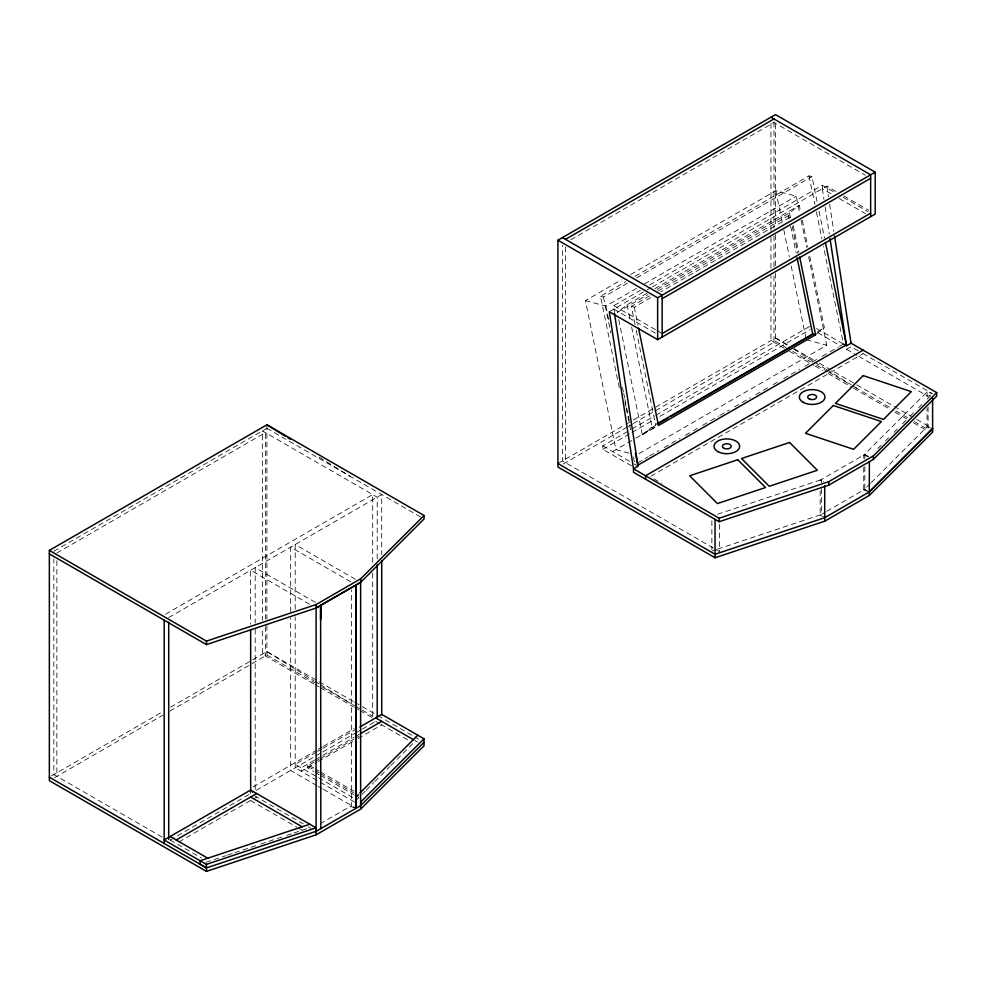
<?xml version="1.0" encoding="UTF-8"?>
<svg xmlns="http://www.w3.org/2000/svg" width="986" height="986" viewBox="0 0 986 986"><rect width="100%" height="100%" fill="white"/><g stroke="black" fill="none" stroke-linecap="round" stroke-linejoin="round"><path stroke-width="0.74" stroke-dasharray="4.93 3.7" d="M355.317 797.612L358.867 794.075L354.898 791.783M355.317 801.1L360.864 795.529M361.936 794.445L365.153 791.228M366.225 790.156L373.743 782.65M374.816 781.578L389.84 766.553M390.912 765.481L413.442 742.951M863.736 458.231L863.736 455.187L927.037 391.898L932.596 393.747M877.873 448.457L881.09 445.241M885.391 440.952L888.608 437.735M893.969 432.361L897.186 429.144M902.547 423.783L905.764 420.566M910.066 416.277L914.355 411.975M918.644 407.686L921.861 404.47M927.222 399.108L930.451 395.891M867.902 491.472L863.736 490.079L870.182 483.645M871.254 482.573L927.037 426.79L927.037 408.574M646.952 293.273L627.071 304.748L617.261 312.328L647.74 294.74M657.009 289.379L789.503 212.89L799.313 205.298L800.533 211.275M642.293 434.629L652.103 427.037M618.789 319.784L642.317 434.74L656.097 424.855M816.728 333.613L824.358 327.709L809.395 254.561M570.783 239.771L773.973 122.461L865.363 175.225M53.848 551.248L266.923 428.281M56.868 552.986L265.37 432.607L265.37 618.998M629.056 453.19L615.93 449.678L585.425 300.619L621.365 279.876M630.683 274.49L775.797 190.717L796.22 196.189L799.609 212.754M619.282 387.831L600.548 296.244L625.777 281.676M635.07 276.302L809.038 175.865L811.959 176.642L817.184 202.167M600.548 296.244L603.457 297.02L627.367 283.216M636.66 277.855L811.959 176.642M585.425 300.619L605.86 306.104L636.475 288.417M644.462 283.808L796.22 196.189M614.512 313.659L613.822 305.635L640.382 290.303M649.675 284.942L822.312 185.269L834.082 192.048M609.286 311.749L645.694 290.722M647.013 289.958L651.007 287.666M652.325 286.889L826.847 186.132L837.299 192.171M654.901 288.676L799.313 205.298M635.021 324.382L631.348 306.412L649.984 295.652M657.97 291.043L788.48 215.7L791.388 216.476L660.891 291.819M631.348 306.412L634.257 307.201L651.573 297.205M165.512 614.179L372.683 494.565L372.683 563.869M168.717 617.556L381.73 494.553L381.73 554.625M557.916 463.531L624.865 424.88M625.9 424.325L775.526 337.939L787.272 345.211M563.265 463.975L626.936 427.209M628.267 426.445L632.248 424.153M633.197 423.549L775.526 341.427L786.138 347.553M631.508 465.885L602.803 449.32L602.803 445.82L630.683 429.723M632.014 428.959L654.581 415.932M655.912 415.168L809.925 326.243M602.803 449.32L630.683 433.211M632.014 432.447L654.581 419.42M659.893 416.351L809.925 329.731M817.739 331.53L824.358 327.709M612.7 451.539L634.565 438.918M635.896 438.154L657.194 425.853M51.568 775.859L162.739 711.682M170.59 707.196L266.91 651.586L313.918 680.685M642.317 434.74L656.886 426.322M54.661 777.621L163.109 715.01M169.74 711.177L266.91 655.074L314.67 682.645M639.014 453.609L826.724 345.248L808.237 254.906M637.609 462.865L648.233 456.74M649.564 455.963L658.858 450.602M664.17 447.533L680.106 438.339M685.418 435.27L692.061 431.437M693.392 430.66L697.373 428.368M702.685 425.299L709.328 421.466M710.647 420.702L718.621 416.092M719.953 415.328L729.246 409.966M734.558 406.898L750.494 397.691M755.806 394.634L767.761 387.732M773.073 384.663L778.385 381.594M783.697 378.525L799.634 369.331M804.946 366.262L816.889 359.36M822.201 356.291L828.844 352.458M830.175 351.694L838.137 347.097M839.468 346.32L843.449 344.028L823.483 246.426M650.896 476.189L863.157 353.641M930.34 395.053L928.072 396.36L858.375 356.119M253.155 786.89L316.9 750.087M318.231 749.311L322.212 747.018M323.544 746.242L354.085 728.617M316.333 752.133L295.233 764.323L317.221 777.017M317.652 751.369L321.609 749.089M322.927 748.325L355.897 729.295M170.036 840.109L254.055 791.598M256.36 790.267L321.609 752.577M322.767 751.936L355.958 732.758M357.215 732.019L361.27 729.702M362.491 728.974L375.888 721.259M314.46 760.194L301.272 767.811L301.272 771.298L317.098 762.153M315.286 759.713L354.036 737.343M355.157 736.702L359.311 734.299M313.955 762.227L307.312 766.06L313.93 769.881M315.286 761.463L319.279 759.158M320.61 758.394L353.826 739.217M355.157 738.44L359.138 736.148M178.86 841.945L256.668 797.021M318.416 761.402L356.673 739.315M357.992 738.551L381.73 724.846M868.235 456.358L864.833 454.398L820.167 480.194L823.569 482.154M820.167 490.806L820.167 515.086L825.418 512.042M826.736 511.29L864.833 489.29L867.101 490.597M320.117 823.778L351.595 805.611L351.595 589.998M717.635 514.236L821.511 479.615L823.643 481.76M711.867 551.051L716.193 549.609M717.635 549.128L821.511 514.507L823.643 516.652M205.901 862.331L226.102 855.601M227.544 855.121L233.325 853.198M234.767 852.717L259.293 844.546M260.735 844.065L285.262 835.881M286.704 835.401L292.472 833.478M293.914 832.997L309.838 827.71M806.289 339.763L826.724 345.248M927.037 426.79L931.203 428.17M863.736 455.187L869.295 457.036M350.227 806.4L355.921 808.298M843.831 195.943L868.666 210.277M843.227 197.336L868.05 211.67M822.312 185.269L822.312 188.757L831.469 194.032M839.308 198.556L865.437 213.654M858.276 350.868L851.029 346.69L846.493 349.303L846.53 345.803M862.898 353.493L931.45 393.069M816.482 328.486L843.88 344.311M817.788 332.726L839.961 345.531M846.53 349.278L857.056 355.354M775.477 337.915L787.506 344.866M794.124 348.687L814.128 360.235M819.428 363.292L911.335 416.351M916.635 419.407L929.971 427.111M792.769 351.386L811.33 362.108M816.642 365.165L827.254 371.303M828.585 372.067L849.809 384.318M855.108 387.375L890.605 407.871M895.867 410.915L907.687 417.731M914.244 421.527L931.326 431.387M784.264 348.218L770.953 340.54L770.953 275.858M789.589 351.299L813.561 365.14M814.892 365.905L822.879 370.514M828.203 373.595L852.175 387.436M853.506 388.201L889.458 408.956M894.783 412.037L906.775 418.951M913.43 422.797L928.072 431.252M613.822 305.635L655.628 329.78M656.935 330.532L660.854 332.8M613.822 309.136L655.628 333.268M820.167 515.086L822.435 516.393M602.803 445.82L632.963 463.235M634.22 463.975L638.028 466.168M653.817 478.765L661.705 483.325M266.898 428.269L422.723 518.229M355.404 579.287L295.196 544.531L295.196 609.212M350.868 581.913L290.673 547.156L290.673 611.838M315.384 602.384L255.189 567.64L255.189 623.078M309.555 604.245L250.654 570.253L250.654 624.15M266.898 651.573L354.011 701.872M354.787 702.315L376.442 714.825M377.774 715.577L413.38 736.148M414.712 736.912L418.705 739.217M322.632 687.242L355.736 706.358M357.055 707.11L360.987 709.39M362.306 710.142L372.807 716.206M414.835 740.474L417.46 741.99M313.844 683.914L262.338 654.223L262.338 627.996M315.163 684.666L319.119 686.959M320.438 687.723L353.432 706.765M354.763 707.529L358.719 709.821M360.038 710.573L371.919 717.438M375.678 721.358L379.585 723.613M380.879 724.353L409.461 740.856M313.93 768.131L307.312 764.323L307.312 767.811L313.93 771.619M315.249 768.895L319.217 771.188M320.536 771.952L353.58 791.018M315.249 770.645L319.217 772.925M320.536 773.69L353.58 792.769M354.898 793.533L358.867 795.825M315.249 772.383L319.217 774.676M320.536 775.44L353.58 794.519M354.898 795.271L358.867 797.563M318.552 777.781L354.442 798.5M354.442 801.988L295.196 767.847L295.196 616.916M316.839 785.571L290.673 770.46L290.673 618M318.145 786.323L322.077 788.59M323.383 789.355L356.106 808.237M254.585 795.825L303.195 823.877M308.236 826.81L310.861 828.314M250.629 800.509L296.885 827.217M298.203 827.981L302.172 830.274M170.171 839.986L201.354 857.98M162.111 837.065L53.848 774.602L53.848 558.939M793.804 349.254L813.388 361.381M814.695 362.195L825.134 368.665M826.441 369.467L851.251 384.823M852.557 385.637L859.089 389.68M319.144 457.122L350.486 476.521M315.224 681.499L319.144 683.914M320.45 684.728L350.486 703.314M819.033 211.177L824.555 238.205M809.038 175.865L814.88 204.385M816.42 211.904L821.942 238.92M802.37 220.223L807.867 247.092M801.15 220.285L806.696 247.375M793.237 225.461L798.746 252.416M789.503 212.89L790.723 218.855M792.251 226.324L797.748 253.192M788.48 215.7L789.083 218.695M790.624 226.176L796.133 253.143M775.797 190.717L782.255 222.331M783.796 229.861L789.342 256.964M791.191 265.998L805.981 338.26M634.257 307.201L637.942 325.17M636.241 330.372L655.554 424.732M627.071 304.748L630.436 321.153M631.656 327.118L652.128 427.148M605.86 306.104L608.929 321.153M622.486 387.399L623.411 391.923M623.719 393.426L624.643 397.937M624.951 399.441L629.265 420.517M603.457 297.02L610.839 333.058M624.964 402.128L625.888 406.626M626.196 408.13L631.114 432.151M633.419 456.9L634.959 464.406M826.847 186.132L828.474 196.707M829.645 204.262L833.836 231.439M822.312 188.757L823.951 199.32M825.109 206.875L829.3 234.052M928.072 406.984L928.072 428.22M927.037 391.898L927.037 399.478M864.833 454.398L864.833 458.958M864.833 466.538L864.833 489.29M863.736 467.327L863.736 490.079M821.511 479.615L821.511 482.647M821.511 488.723L821.511 514.507M775.477 123.854L775.477 227.039M775.477 234.73L775.477 265.53M775.477 273.233L775.526 341.427M773.973 122.054L773.973 228.321M773.973 236.011L773.973 266.812M773.973 276.055L773.973 342.278M770.953 123.386L770.953 231.192M770.953 237.355L770.953 268.155M719.583 524.318L719.583 551.63L562.451 460.906L562.451 245.304M711.867 520.719L711.867 549.535M565.471 247.042L565.471 462.656M377.207 558.791L377.194 497.178L262.338 430.87L262.375 620.305M372.683 573.112L372.683 717.882M266.923 424.781L266.898 619.233M266.898 625.395L266.91 655.074M265.37 626.702L265.37 655.973M255.189 629.241L255.189 790.945M250.629 790.045L250.629 793.533M56.868 560.689L56.868 776.339"/><path stroke-width="1.48" d="M49.349 550.398L206.468 641.11L316.099 604.541L360.703 578.782L424.042 515.493L266.923 424.781L49.349 550.398L49.349 780.678L206.468 871.39L316.087 834.822L360.703 809.075L424.029 745.786L423.98 738.785L417.731 735.162M49.349 553.885L206.468 644.597L316.099 608.029L360.703 582.282L424.042 518.981L424.042 515.493M359.927 793.003L417.781 735.199L381.73 714.382L359.853 727.002M423.98 738.785L360.679 802.086L360.703 809.075M316.087 831.334L360.703 805.587L424.029 742.298M932.596 398.295L932.633 432.139L869.307 495.428L824.703 521.187L715.072 557.756L557.953 467.044L557.916 240.214L775.477 114.61L875.198 172.18L875.198 214.048L657.637 339.665L609.286 311.749L633.505 468.806L719.139 518.229L828.758 481.661L873.374 455.902L936.7 392.613L851.029 343.19L834.538 235.974M614.512 313.659L638.028 466.181L633.505 468.806L633.505 472.269L719.139 521.717L828.758 485.149L873.374 459.402L936.7 396.101L936.7 392.613M932.633 428.651L869.307 491.94L824.703 517.699L715.072 554.255L557.916 463.531M869.295 491.928L932.596 428.639M565.471 239.351L773.973 118.973M557.916 240.214L657.637 297.784L875.198 172.18M662.161 298.659L870.663 178.281M662.161 333.551L870.663 213.173M316.087 608.029L320.623 605.416L320.807 828.61M320.807 605.305L320.623 619.368L320.573 605.379L360.63 582.307L360.63 805.624M656.886 423.968L812.686 334.007L815.607 334.796L799.671 256.915M658.747 423.327L668.027 417.965M670.677 416.437L812.439 334.587M815.607 334.796L658.475 425.508L638.558 328.165M851.066 343.19L846.493 345.815L843.88 344.311M645.583 475.757L863.157 350.153M176.223 839.986L256.668 793.533M360.469 733.633L381.73 721.358M309.838 824.222L200.133 860.766L164.132 839.986L250.629 790.045L316.038 827.833L316.038 831.321L206.468 867.902L200.133 864.254L200.133 860.766L206.407 864.377L316.038 827.833M770.953 117.223L870.663 174.793L870.663 216.661M562.451 237.601L662.161 295.171L662.161 337.039M375.678 717.87L413.356 739.623M250.629 797.021L302.172 826.786M170.171 836.498L207.849 858.251M49.3 777.178L206.468 867.902M266.923 424.781L285.2 436.108M287.813 437.722L290.426 439.337M825.479 242.704L846.37 344.804L637.868 465.182L635.415 453.178M797.058 257.629L812.686 334.007M830.002 238.587L846.53 345.803M873.374 455.902L873.374 459.402M869.369 461.571L869.307 495.428M828.758 481.661L828.758 485.149M824.703 485.839L824.703 521.187M719.139 518.229L719.139 521.717M715.047 519.351L715.072 557.756M657.637 297.784L657.637 339.665M645.62 475.745L645.583 479.258M381.73 560.788L381.73 714.788M377.194 564.941L377.207 717.414M360.703 578.782L360.703 582.282M356.131 584.908L356.131 808.224L356.106 584.932M316.099 604.541L316.087 834.822M250.654 630.313L250.654 792.017M206.468 641.11L206.468 644.597M206.407 864.377L206.468 871.39M168.717 622.178L168.717 839.332M164.181 620.182L164.181 843.486M833.281 405.505L805.513 433.285L853.617 449.32L881.398 421.552L833.281 405.505M863.194 375.592L835.425 403.373L883.53 419.407L911.31 391.639L863.194 375.592M737.774 459.747L689.658 475.794L717.438 503.563L765.543 487.528L737.774 459.747M789.576 442.48L741.472 458.515L769.253 486.295L817.357 470.26L789.576 442.48M803.097 402.263A12.818 7.407 0 0 0 824.542 398.948A12.818 7.407 0 0 0 808.84 389.877A12.818 7.407 0 0 0 803.097 402.263M809.925 399.268A4.474 2.588 0 0 0 816.63 397.025A4.474 2.588 0 0 0 809.925 394.794A4.474 2.588 0 0 0 809.925 399.268M717.759 451.539A12.818 7.407 0 0 0 739.204 448.223A12.818 7.407 0 0 0 723.502 439.164A12.818 7.407 0 0 0 717.759 451.539M723.65 448.137A4.474 2.588 0 0 0 731.144 446.978A4.474 2.588 0 0 0 725.659 443.811A4.474 2.588 0 0 0 723.65 448.137"/></g></svg>
